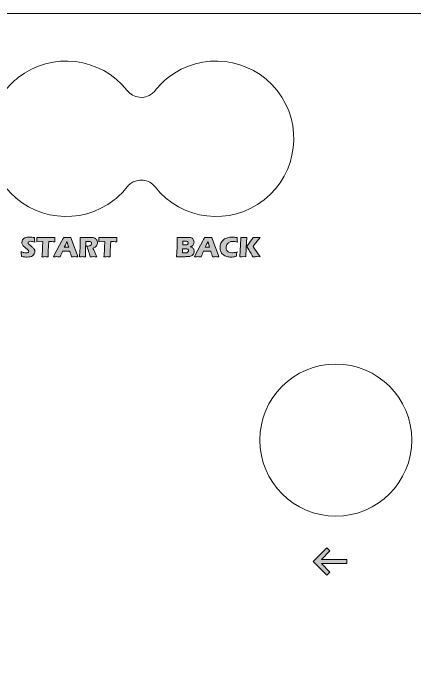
# Model space of a CAD drawing. Header units: millimetres. Extents: x 442 to 758, y 352 to 548.
# Drawn here: x 496.9 to 555.8, y 450.3 to 548.3 of the extents above; entities that cross this region are included whole.
import ezdxf

# ---------------------------------------------------------------- set-up
doc = ezdxf.new("R2010")
doc.units = ezdxf.units.MM
doc.header["$MEASUREMENT"] = 0

# ---------------------------------------------------------------- blocks, each defined once
blk = doc.blocks.new('block 2')
at = {"color": 7, "lineweight": 9, "true_color": 0xffffff}
blk.add_open_spline([(495.679, 536.988), (496.237, 537.696), (496.876, 538.336), (497.584, 538.893), (502.531, 542.788), (509.699, 541.935), (513.593, 536.988), (514.482, 535.86), (516.116, 535.665), (517.244, 536.553), (517.406, 536.681), (517.552, 536.826), (517.679, 536.988), (518.237, 537.696), (518.876, 538.336), (519.584, 538.893), (524.531, 542.788), (531.699, 541.935), (535.593, 536.988), (539.488, 532.041), (538.635, 524.874), (533.688, 520.979), (528.741, 517.084), (521.574, 517.937), (517.679, 522.884), (516.791, 524.012), (515.156, 524.207), (514.028, 523.319), (513.866, 523.192), (513.72, 523.046), (513.593, 522.884), (513.036, 522.176), (512.396, 521.536), (511.688, 520.979), (506.741, 517.084), (499.574, 517.937), (495.679, 522.884), (494.791, 524.012), (493.156, 524.207), (492.028, 523.319), (491.866, 523.192), (491.72, 523.046), (491.593, 522.884), (491.036, 522.176), (490.396, 521.536), (489.688, 520.979), (484.741, 517.084), (477.574, 517.937), (473.679, 522.884), (472.791, 524.012), (471.156, 524.207), (470.028, 523.319), (469.866, 523.192), (469.72, 523.046), (469.593, 522.884), (469.036, 522.176), (468.396, 521.536), (467.688, 520.979), (462.741, 517.084), (455.574, 517.937), (451.679, 522.884), (447.784, 527.831), (448.637, 534.999), (453.584, 538.893), (458.531, 542.788), (465.699, 541.935), (469.593, 536.988), (470.482, 535.86), (472.116, 535.665), (473.244, 536.553), (473.406, 536.681), (473.552, 536.826), (473.679, 536.988), (474.237, 537.696), (474.876, 538.336), (475.584, 538.893), (480.531, 542.788), (487.699, 541.935), (491.593, 536.988), (492.482, 535.86), (494.116, 535.665), (495.244, 536.553), (495.406, 536.681), (495.552, 536.826), (495.679, 536.988)], degree=3, knots=[0, 0, 0, 0, 1, 1, 1, 2, 2, 2, 3, 3, 3, 4, 4, 4, 5, 5, 5, 6, 6, 6, 7, 7, 7, 8, 8, 8, 9, 9, 9, 10, 10, 10, 11, 11, 11, 12, 12, 12, 13, 13, 13, 14, 14, 14, 15, 15, 15, 16, 16, 16, 17, 17, 17, 18, 18, 18, 19, 19, 19, 20, 20, 20, 21, 21, 21, 22, 22, 22, 23, 23, 23, 24, 24, 24, 25, 25, 25, 26, 26, 26, 27, 27, 27, 28, 28, 28, 28], dxfattribs=at)
blk = doc.blocks.new('block 3')
at = {"color": 7, "lineweight": 9, "true_color": 0xffffff}
blk.add_open_spline([(754.251, 548.321), (754.251, 548.321), (446.251, 548.321), (446.251, 548.321), (444.042, 548.321), (442.251, 546.53), (442.251, 544.321), (442.251, 544.321), (442.251, 356.321), (442.251, 356.321), (442.251, 354.112), (444.042, 352.321), (446.251, 352.321), (446.251, 352.321), (754.251, 352.321), (754.251, 352.321), (756.461, 352.321), (758.251, 354.112), (758.251, 356.321), (758.251, 356.321), (758.251, 544.321), (758.251, 544.321), (758.251, 546.53), (756.461, 548.321), (754.251, 548.321)], degree=3, knots=[0, 0, 0, 0, 1, 1, 1, 2, 2, 2, 3, 3, 3, 4, 4, 4, 5, 5, 5, 6, 6, 6, 7, 7, 7, 8, 8, 8, 8], dxfattribs=at)
blk = doc.blocks.new('block 15')
at = {"color": 7, "lineweight": 9, "true_color": 0xffffff}
blk.add_open_spline([(544.202, 496.897), (550.36, 496.897), (555.352, 491.905), (555.352, 485.747), (555.352, 479.589), (550.36, 474.597), (544.202, 474.597), (538.044, 474.597), (533.052, 479.589), (533.052, 485.747), (533.052, 491.905), (538.044, 496.897), (544.202, 496.897), (544.202, 496.897), (544.202, 496.897), (544.202, 496.897)], degree=3, knots=[0, 0, 0, 0, 1, 1, 1, 2, 2, 2, 3, 3, 3, 4, 4, 4, 5, 5, 5, 5], dxfattribs=at)
blk = doc.blocks.new('block 28')
at = {"true_color": 0xffffff}
h = blk.add_hatch(color=7, dxfattribs=at)
h.dxf.hatch_style = 2
edge = h.paths.add_edge_path()
edge.add_spline(control_points=[(498.081, 512.681), (498.063, 512.974), (498.042, 513.209), (498.019, 513.386), (498.174, 513.317), (498.311, 513.269), (498.432, 513.242), (498.553, 513.215), (498.659, 513.202), (498.75, 513.202), (498.87, 513.202), (498.966, 513.219), (499.037, 513.254), (499.108, 513.29), (499.143, 513.342), (499.143, 513.411), (499.143, 513.434), (499.14, 513.456), (499.133, 513.478), (499.126, 513.499), (499.113, 513.523), (499.094, 513.55), (499.074, 513.577), (499.047, 513.606), (499.011, 513.638), (499.011, 513.638), (498.621, 513.977), (498.621, 513.977), (498.53, 514.054), (498.467, 514.11), (498.431, 514.144), (498.358, 514.215), (498.301, 514.28), (498.26, 514.341), (498.219, 514.401), (498.189, 514.463), (498.171, 514.526), (498.152, 514.588), (498.143, 514.655), (498.143, 514.725), (498.143, 514.809), (498.158, 514.892), (498.187, 514.972), (498.217, 515.053), (498.261, 515.128), (498.321, 515.199), (498.38, 515.269), (498.458, 515.329), (498.556, 515.38), (498.654, 515.431), (498.759, 515.466), (498.87, 515.485), (498.982, 515.503), (499.097, 515.513), (499.216, 515.513), (499.449, 515.513), (499.702, 515.486), (499.976, 515.432), (499.981, 515.337), (499.985, 515.25), (499.991, 515.171), (499.996, 515.091), (500.009, 514.953), (500.03, 514.754), (499.903, 514.805), (499.788, 514.841), (499.683, 514.861), (499.578, 514.881), (499.488, 514.891), (499.412, 514.891), (499.305, 514.891), (499.215, 514.871), (499.144, 514.831), (499.073, 514.791), (499.038, 514.741), (499.038, 514.682), (499.038, 514.654), (499.043, 514.627), (499.054, 514.601), (499.065, 514.575), (499.086, 514.544), (499.116, 514.509), (499.147, 514.474), (499.187, 514.435), (499.236, 514.393), (499.286, 514.351), (499.364, 514.289), (499.47, 514.206), (499.47, 514.206), (499.619, 514.089), (499.619, 514.089), (499.663, 514.053), (499.71, 514.009), (499.761, 513.958), (499.812, 513.907), (499.856, 513.857), (499.894, 513.807), (499.931, 513.758), (499.959, 513.712), (499.979, 513.671), (499.999, 513.63), (500.014, 513.588), (500.024, 513.546), (500.034, 513.504), (500.038, 513.459), (500.038, 513.411), (500.038, 513.286), (500.009, 513.168), (499.95, 513.056), (499.89, 512.944), (499.806, 512.851), (499.697, 512.779), (499.588, 512.707), (499.469, 512.656), (499.339, 512.627), (499.208, 512.598), (499.071, 512.584), (498.926, 512.584), (498.703, 512.584), (498.421, 512.616), (498.081, 512.681)], knot_values=[0, 0, 0, 0, 1, 1, 1, 2, 2, 2, 3, 3, 3, 4, 4, 4, 5, 5, 5, 6, 6, 6, 7, 7, 7, 8, 8, 8, 9, 9, 9, 10, 10, 10, 11, 11, 11, 12, 12, 12, 13, 13, 13, 14, 14, 14, 15, 15, 15, 16, 16, 16, 17, 17, 17, 18, 18, 18, 19, 19, 19, 20, 20, 20, 21, 21, 21, 22, 22, 22, 23, 23, 23, 24, 24, 24, 25, 25, 25, 26, 26, 26, 27, 27, 27, 28, 28, 28, 29, 29, 29, 30, 30, 30, 31, 31, 31, 32, 32, 32, 33, 33, 33, 34, 34, 34, 35, 35, 35, 36, 36, 36, 37, 37, 37, 38, 38, 38, 39, 39, 39, 40, 40, 40, 40], degree=3, periodic=1)
h = blk.add_hatch(color=7, dxfattribs=at)
h.dxf.hatch_style = 2
edge = h.paths.add_edge_path()
edge.add_spline(control_points=[(501.074, 512.637), (501.143, 513.307), (501.184, 514.044), (501.197, 514.849), (501.197, 514.849), (500.317, 514.826), (500.317, 514.826), (500.317, 514.826), (500.328, 515.056), (500.328, 515.056), (500.333, 515.179), (500.337, 515.313), (500.34, 515.459), (500.732, 515.456), (501.187, 515.455), (501.708, 515.455), (501.708, 515.455), (502.218, 515.457), (502.218, 515.457), (502.218, 515.457), (502.715, 515.457), (502.715, 515.457), (502.715, 515.457), (502.983, 515.459), (502.983, 515.459), (502.983, 515.459), (502.971, 515.257), (502.971, 515.257), (502.965, 515.148), (502.962, 515.058), (502.959, 514.987), (502.957, 514.916), (502.956, 514.863), (502.956, 514.826), (502.661, 514.842), (502.419, 514.849), (502.227, 514.849), (502.227, 514.849), (502.083, 514.849), (502.083, 514.849), (502.062, 514.606), (502.046, 514.381), (502.035, 514.174), (502.02, 513.879), (502.008, 513.592), (501.999, 513.313), (501.991, 513.035), (501.987, 512.809), (501.987, 512.637), (501.761, 512.64), (501.615, 512.642), (501.549, 512.642), (501.49, 512.642), (501.331, 512.64), (501.074, 512.637)], knot_values=[0, 0, 0, 0, 1, 1, 1, 2, 2, 2, 3, 3, 3, 4, 4, 4, 5, 5, 5, 6, 6, 6, 7, 7, 7, 8, 8, 8, 9, 9, 9, 10, 10, 10, 11, 11, 11, 12, 12, 12, 13, 13, 13, 14, 14, 14, 15, 15, 15, 16, 16, 16, 17, 17, 17, 18, 18, 18, 18], degree=3, periodic=1)
h = blk.add_hatch(color=7, dxfattribs=at)
h.dxf.hatch_style = 2
edge = h.paths.add_edge_path()
edge.add_spline(control_points=[(502.763, 512.637), (502.763, 512.637), (502.934, 512.935), (502.934, 512.935), (502.934, 512.935), (504.004, 514.948), (504.004, 514.948), (504.004, 514.948), (504.117, 515.174), (504.117, 515.174), (504.15, 515.24), (504.197, 515.335), (504.256, 515.459), (504.498, 515.456), (504.675, 515.455), (504.787, 515.455), (504.981, 515.455), (505.161, 515.456), (505.327, 515.459), (505.327, 515.459), (505.628, 514.597), (505.628, 514.597), (505.628, 514.597), (506.242, 512.939), (506.242, 512.939), (506.242, 512.939), (506.362, 512.637), (506.362, 512.637), (506.123, 512.64), (505.978, 512.642), (505.927, 512.642), (505.811, 512.642), (505.641, 512.64), (505.416, 512.637), (505.355, 512.865), (505.268, 513.132), (505.154, 513.439), (505.154, 513.439), (504.113, 513.439), (504.113, 513.439), (503.993, 513.197), (503.87, 512.93), (503.742, 512.637), (503.485, 512.64), (503.328, 512.642), (503.27, 512.642), (503.165, 512.642), (502.996, 512.64), (502.763, 512.637)], knot_values=[0, 0, 0, 0, 1, 1, 1, 2, 2, 2, 3, 3, 3, 4, 4, 4, 5, 5, 5, 6, 6, 6, 7, 7, 7, 8, 8, 8, 9, 9, 9, 10, 10, 10, 11, 11, 11, 12, 12, 12, 13, 13, 13, 14, 14, 14, 15, 15, 15, 16, 16, 16, 16], degree=3, periodic=1)
edge = h.paths.add_edge_path()
edge.add_spline(control_points=[(504.363, 514.041), (504.363, 514.041), (505.005, 514.041), (505.005, 514.041), (504.846, 514.527), (504.758, 514.794), (504.743, 514.844), (504.652, 514.641), (504.575, 514.476), (504.512, 514.346), (504.512, 514.346), (504.363, 514.041), (504.363, 514.041)], knot_values=[0, 0, 0, 0, 1, 1, 1, 2, 2, 2, 3, 3, 3, 4, 4, 4, 4], degree=3, periodic=1)
h = blk.add_hatch(color=7, dxfattribs=at)
h.dxf.hatch_style = 2
edge = h.paths.add_edge_path()
edge.add_spline(control_points=[(506.574, 512.637), (506.601, 512.88), (506.621, 513.098), (506.637, 513.293), (506.652, 513.487), (506.665, 513.712), (506.676, 513.969), (506.687, 514.225), (506.695, 514.495), (506.701, 514.78), (506.706, 515.065), (506.709, 515.291), (506.709, 515.459), (506.881, 515.455), (507.021, 515.453), (507.127, 515.453), (507.237, 515.453), (507.371, 515.456), (507.53, 515.462), (507.688, 515.468), (507.843, 515.471), (507.993, 515.471), (508.169, 515.471), (508.326, 515.464), (508.464, 515.451), (508.567, 515.441), (508.661, 515.421), (508.746, 515.391), (508.831, 515.36), (508.902, 515.324), (508.96, 515.28), (509.018, 515.237), (509.066, 515.188), (509.104, 515.134), (509.143, 515.081), (509.173, 515.018), (509.194, 514.945), (509.216, 514.873), (509.226, 514.795), (509.226, 514.713), (509.226, 514.62), (509.215, 514.534), (509.191, 514.453), (509.168, 514.373), (509.131, 514.297), (509.081, 514.226), (509.03, 514.155), (508.967, 514.094), (508.891, 514.042), (508.814, 513.99), (508.707, 513.938), (508.569, 513.884), (508.569, 513.884), (508.677, 513.621), (508.677, 513.621), (508.707, 513.548), (508.739, 513.474), (508.774, 513.398), (508.774, 513.398), (509.051, 512.792), (509.051, 512.792), (509.063, 512.766), (509.085, 512.715), (509.117, 512.637), (508.89, 512.64), (508.737, 512.642), (508.658, 512.642), (508.559, 512.642), (508.397, 512.64), (508.171, 512.637), (508.149, 512.709), (508.109, 512.842), (508.051, 513.036), (508.027, 513.118), (508.007, 513.18), (507.991, 513.224), (507.958, 513.322), (507.909, 513.459), (507.844, 513.636), (507.844, 513.636), (507.631, 514.221), (507.631, 514.221), (507.705, 514.207), (507.778, 514.2), (507.85, 514.2), (507.95, 514.2), (508.042, 514.215), (508.124, 514.246), (508.206, 514.276), (508.268, 514.323), (508.31, 514.386), (508.352, 514.45), (508.373, 514.516), (508.373, 514.587), (508.373, 514.646), (508.357, 514.698), (508.325, 514.743), (508.294, 514.788), (508.244, 514.821), (508.175, 514.843), (508.107, 514.865), (508.002, 514.876), (507.86, 514.876), (507.812, 514.876), (507.762, 514.875), (507.71, 514.873), (507.659, 514.871), (507.598, 514.869), (507.529, 514.868), (507.512, 514.585), (507.496, 514.241), (507.483, 513.834), (507.469, 513.428), (507.46, 513.029), (507.456, 512.637), (507.226, 512.64), (507.076, 512.642), (507.007, 512.642), (506.927, 512.642), (506.783, 512.64), (506.574, 512.637)], knot_values=[0, 0, 0, 0, 1, 1, 1, 2, 2, 2, 3, 3, 3, 4, 4, 4, 5, 5, 5, 6, 6, 6, 7, 7, 7, 8, 8, 8, 9, 9, 9, 10, 10, 10, 11, 11, 11, 12, 12, 12, 13, 13, 13, 14, 14, 14, 15, 15, 15, 16, 16, 16, 17, 17, 17, 18, 18, 18, 19, 19, 19, 20, 20, 20, 21, 21, 21, 22, 22, 22, 23, 23, 23, 24, 24, 24, 25, 25, 25, 26, 26, 26, 27, 27, 27, 28, 28, 28, 29, 29, 29, 30, 30, 30, 31, 31, 31, 32, 32, 32, 33, 33, 33, 34, 34, 34, 35, 35, 35, 36, 36, 36, 37, 37, 37, 38, 38, 38, 39, 39, 39, 40, 40, 40, 40], degree=3, periodic=1)
h = blk.add_hatch(color=7, dxfattribs=at)
h.dxf.hatch_style = 2
edge = h.paths.add_edge_path()
edge.add_spline(control_points=[(510.173, 512.637), (510.242, 513.307), (510.283, 514.044), (510.297, 514.849), (510.297, 514.849), (509.417, 514.826), (509.417, 514.826), (509.417, 514.826), (509.427, 515.056), (509.427, 515.056), (509.432, 515.179), (509.437, 515.313), (509.439, 515.459), (509.831, 515.456), (510.287, 515.455), (510.807, 515.455), (510.807, 515.455), (511.318, 515.457), (511.318, 515.457), (511.318, 515.457), (511.814, 515.457), (511.814, 515.457), (511.814, 515.457), (512.082, 515.459), (512.082, 515.459), (512.082, 515.459), (512.07, 515.257), (512.07, 515.257), (512.065, 515.148), (512.061, 515.058), (512.059, 514.987), (512.057, 514.916), (512.056, 514.863), (512.056, 514.826), (511.761, 514.842), (511.518, 514.849), (511.327, 514.849), (511.327, 514.849), (511.182, 514.849), (511.182, 514.849), (511.161, 514.606), (511.145, 514.381), (511.134, 514.174), (511.119, 513.879), (511.107, 513.592), (511.099, 513.313), (511.09, 513.035), (511.086, 512.809), (511.086, 512.637), (510.86, 512.64), (510.714, 512.642), (510.648, 512.642), (510.589, 512.642), (510.431, 512.64), (510.173, 512.637)], knot_values=[0, 0, 0, 0, 1, 1, 1, 2, 2, 2, 3, 3, 3, 4, 4, 4, 5, 5, 5, 6, 6, 6, 7, 7, 7, 8, 8, 8, 9, 9, 9, 10, 10, 10, 11, 11, 11, 12, 12, 12, 13, 13, 13, 14, 14, 14, 15, 15, 15, 16, 16, 16, 17, 17, 17, 18, 18, 18, 18], degree=3, periodic=1)
at = {"lineweight": 0}
for points, knots in [([(498.081, 512.681), (498.063, 512.974), (498.042, 513.209), (498.019, 513.386), (498.174, 513.317), (498.311, 513.269), (498.432, 513.242), (498.553, 513.215), (498.659, 513.202), (498.75, 513.202), (498.87, 513.202), (498.966, 513.219), (499.037, 513.254), (499.108, 513.29), (499.143, 513.342), (499.143, 513.411), (499.143, 513.434), (499.14, 513.456), (499.133, 513.478), (499.126, 513.499), (499.113, 513.523), (499.094, 513.55), (499.074, 513.577), (499.047, 513.606), (499.011, 513.638), (499.011, 513.638), (498.621, 513.977), (498.621, 513.977), (498.53, 514.054), (498.467, 514.11), (498.431, 514.144), (498.358, 514.215), (498.301, 514.28), (498.26, 514.341), (498.219, 514.401), (498.189, 514.463), (498.171, 514.526), (498.152, 514.588), (498.143, 514.655), (498.143, 514.725), (498.143, 514.809), (498.158, 514.892), (498.187, 514.972), (498.217, 515.053), (498.261, 515.128), (498.321, 515.199), (498.38, 515.269), (498.458, 515.329), (498.556, 515.38), (498.654, 515.431), (498.759, 515.466), (498.87, 515.485), (498.982, 515.503), (499.097, 515.513), (499.216, 515.513), (499.449, 515.513), (499.702, 515.486), (499.976, 515.432), (499.981, 515.337), (499.985, 515.25), (499.991, 515.171), (499.996, 515.091), (500.009, 514.953), (500.03, 514.754), (499.903, 514.805), (499.788, 514.841), (499.683, 514.861), (499.578, 514.881), (499.488, 514.891), (499.412, 514.891), (499.305, 514.891), (499.215, 514.871), (499.144, 514.831), (499.073, 514.791), (499.038, 514.741), (499.038, 514.682), (499.038, 514.654), (499.043, 514.627), (499.054, 514.601), (499.065, 514.575), (499.086, 514.544), (499.116, 514.509), (499.147, 514.474), (499.187, 514.435), (499.236, 514.393), (499.286, 514.351), (499.364, 514.289), (499.47, 514.206), (499.47, 514.206), (499.619, 514.089), (499.619, 514.089), (499.663, 514.053), (499.71, 514.009), (499.761, 513.958), (499.812, 513.907), (499.856, 513.857), (499.894, 513.807), (499.931, 513.758), (499.959, 513.712), (499.979, 513.671), (499.999, 513.63), (500.014, 513.588), (500.024, 513.546), (500.034, 513.504), (500.038, 513.459), (500.038, 513.411), (500.038, 513.286), (500.009, 513.168), (499.95, 513.056), (499.89, 512.944), (499.806, 512.851), (499.697, 512.779), (499.588, 512.707), (499.469, 512.656), (499.339, 512.627), (499.208, 512.598), (499.071, 512.584), (498.926, 512.584), (498.703, 512.584), (498.421, 512.616), (498.081, 512.681)], [0, 0, 0, 0, 1, 1, 1, 2, 2, 2, 3, 3, 3, 4, 4, 4, 5, 5, 5, 6, 6, 6, 7, 7, 7, 8, 8, 8, 9, 9, 9, 10, 10, 10, 11, 11, 11, 12, 12, 12, 13, 13, 13, 14, 14, 14, 15, 15, 15, 16, 16, 16, 17, 17, 17, 18, 18, 18, 19, 19, 19, 20, 20, 20, 21, 21, 21, 22, 22, 22, 23, 23, 23, 24, 24, 24, 25, 25, 25, 26, 26, 26, 27, 27, 27, 28, 28, 28, 29, 29, 29, 30, 30, 30, 31, 31, 31, 32, 32, 32, 33, 33, 33, 34, 34, 34, 35, 35, 35, 36, 36, 36, 37, 37, 37, 38, 38, 38, 39, 39, 39, 40, 40, 40, 40]), ([(501.074, 512.637), (501.143, 513.307), (501.184, 514.044), (501.197, 514.849), (501.197, 514.849), (500.317, 514.826), (500.317, 514.826), (500.317, 514.826), (500.328, 515.056), (500.328, 515.056), (500.333, 515.179), (500.337, 515.313), (500.34, 515.459), (500.732, 515.456), (501.187, 515.455), (501.708, 515.455), (501.708, 515.455), (502.218, 515.457), (502.218, 515.457), (502.218, 515.457), (502.715, 515.457), (502.715, 515.457), (502.715, 515.457), (502.983, 515.459), (502.983, 515.459), (502.983, 515.459), (502.971, 515.257), (502.971, 515.257), (502.965, 515.148), (502.962, 515.058), (502.959, 514.987), (502.957, 514.916), (502.956, 514.863), (502.956, 514.826), (502.661, 514.842), (502.419, 514.849), (502.227, 514.849), (502.227, 514.849), (502.083, 514.849), (502.083, 514.849), (502.062, 514.606), (502.046, 514.381), (502.035, 514.174), (502.02, 513.879), (502.008, 513.592), (501.999, 513.313), (501.991, 513.035), (501.987, 512.809), (501.987, 512.637), (501.761, 512.64), (501.615, 512.642), (501.549, 512.642), (501.49, 512.642), (501.331, 512.64), (501.074, 512.637)], [0, 0, 0, 0, 1, 1, 1, 2, 2, 2, 3, 3, 3, 4, 4, 4, 5, 5, 5, 6, 6, 6, 7, 7, 7, 8, 8, 8, 9, 9, 9, 10, 10, 10, 11, 11, 11, 12, 12, 12, 13, 13, 13, 14, 14, 14, 15, 15, 15, 16, 16, 16, 17, 17, 17, 18, 18, 18, 18]), ([(502.763, 512.637), (502.763, 512.637), (502.934, 512.935), (502.934, 512.935), (502.934, 512.935), (504.004, 514.948), (504.004, 514.948), (504.004, 514.948), (504.117, 515.174), (504.117, 515.174), (504.15, 515.24), (504.197, 515.335), (504.256, 515.459), (504.498, 515.456), (504.675, 515.455), (504.787, 515.455), (504.981, 515.455), (505.161, 515.456), (505.327, 515.459), (505.327, 515.459), (505.628, 514.597), (505.628, 514.597), (505.628, 514.597), (506.242, 512.939), (506.242, 512.939), (506.242, 512.939), (506.362, 512.637), (506.362, 512.637), (506.123, 512.64), (505.978, 512.642), (505.927, 512.642), (505.811, 512.642), (505.641, 512.64), (505.416, 512.637), (505.355, 512.865), (505.268, 513.132), (505.154, 513.439), (505.154, 513.439), (504.113, 513.439), (504.113, 513.439), (503.993, 513.197), (503.87, 512.93), (503.742, 512.637), (503.485, 512.64), (503.328, 512.642), (503.27, 512.642), (503.165, 512.642), (502.996, 512.64), (502.763, 512.637)], [0, 0, 0, 0, 1, 1, 1, 2, 2, 2, 3, 3, 3, 4, 4, 4, 5, 5, 5, 6, 6, 6, 7, 7, 7, 8, 8, 8, 9, 9, 9, 10, 10, 10, 11, 11, 11, 12, 12, 12, 13, 13, 13, 14, 14, 14, 15, 15, 15, 16, 16, 16, 16]), ([(504.363, 514.041), (504.363, 514.041), (505.005, 514.041), (505.005, 514.041), (504.846, 514.527), (504.758, 514.794), (504.743, 514.844), (504.652, 514.641), (504.575, 514.476), (504.512, 514.346), (504.512, 514.346), (504.363, 514.041), (504.363, 514.041)], [0, 0, 0, 0, 1, 1, 1, 2, 2, 2, 3, 3, 3, 4, 4, 4, 4]), ([(506.574, 512.637), (506.601, 512.88), (506.621, 513.098), (506.637, 513.293), (506.652, 513.487), (506.665, 513.712), (506.676, 513.969), (506.687, 514.225), (506.695, 514.495), (506.701, 514.78), (506.706, 515.065), (506.709, 515.291), (506.709, 515.459), (506.881, 515.455), (507.021, 515.453), (507.127, 515.453), (507.237, 515.453), (507.371, 515.456), (507.53, 515.462), (507.688, 515.468), (507.843, 515.471), (507.993, 515.471), (508.169, 515.471), (508.326, 515.464), (508.464, 515.451), (508.567, 515.441), (508.661, 515.421), (508.746, 515.391), (508.831, 515.36), (508.902, 515.324), (508.96, 515.28), (509.018, 515.237), (509.066, 515.188), (509.104, 515.134), (509.143, 515.081), (509.173, 515.018), (509.194, 514.945), (509.216, 514.873), (509.226, 514.795), (509.226, 514.713), (509.226, 514.62), (509.215, 514.534), (509.191, 514.453), (509.168, 514.373), (509.131, 514.297), (509.081, 514.226), (509.03, 514.155), (508.967, 514.094), (508.891, 514.042), (508.814, 513.99), (508.707, 513.938), (508.569, 513.884), (508.569, 513.884), (508.677, 513.621), (508.677, 513.621), (508.707, 513.548), (508.739, 513.474), (508.774, 513.398), (508.774, 513.398), (509.051, 512.792), (509.051, 512.792), (509.063, 512.766), (509.085, 512.715), (509.117, 512.637), (508.89, 512.64), (508.737, 512.642), (508.658, 512.642), (508.559, 512.642), (508.397, 512.64), (508.171, 512.637), (508.149, 512.709), (508.109, 512.842), (508.051, 513.036), (508.027, 513.118), (508.007, 513.18), (507.991, 513.224), (507.958, 513.322), (507.909, 513.459), (507.844, 513.636), (507.844, 513.636), (507.631, 514.221), (507.631, 514.221), (507.705, 514.207), (507.778, 514.2), (507.85, 514.2), (507.95, 514.2), (508.042, 514.215), (508.124, 514.246), (508.206, 514.276), (508.268, 514.323), (508.31, 514.386), (508.352, 514.45), (508.373, 514.516), (508.373, 514.587), (508.373, 514.646), (508.357, 514.698), (508.325, 514.743), (508.294, 514.788), (508.244, 514.821), (508.175, 514.843), (508.107, 514.865), (508.002, 514.876), (507.86, 514.876), (507.812, 514.876), (507.762, 514.875), (507.71, 514.873), (507.659, 514.871), (507.598, 514.869), (507.529, 514.868), (507.512, 514.585), (507.496, 514.241), (507.483, 513.834), (507.469, 513.428), (507.46, 513.029), (507.456, 512.637), (507.226, 512.64), (507.076, 512.642), (507.007, 512.642), (506.927, 512.642), (506.783, 512.64), (506.574, 512.637)], [0, 0, 0, 0, 1, 1, 1, 2, 2, 2, 3, 3, 3, 4, 4, 4, 5, 5, 5, 6, 6, 6, 7, 7, 7, 8, 8, 8, 9, 9, 9, 10, 10, 10, 11, 11, 11, 12, 12, 12, 13, 13, 13, 14, 14, 14, 15, 15, 15, 16, 16, 16, 17, 17, 17, 18, 18, 18, 19, 19, 19, 20, 20, 20, 21, 21, 21, 22, 22, 22, 23, 23, 23, 24, 24, 24, 25, 25, 25, 26, 26, 26, 27, 27, 27, 28, 28, 28, 29, 29, 29, 30, 30, 30, 31, 31, 31, 32, 32, 32, 33, 33, 33, 34, 34, 34, 35, 35, 35, 36, 36, 36, 37, 37, 37, 38, 38, 38, 39, 39, 39, 40, 40, 40, 40]), ([(510.173, 512.637), (510.242, 513.307), (510.283, 514.044), (510.297, 514.849), (510.297, 514.849), (509.417, 514.826), (509.417, 514.826), (509.417, 514.826), (509.427, 515.056), (509.427, 515.056), (509.432, 515.179), (509.437, 515.313), (509.439, 515.459), (509.831, 515.456), (510.287, 515.455), (510.807, 515.455), (510.807, 515.455), (511.318, 515.457), (511.318, 515.457), (511.318, 515.457), (511.814, 515.457), (511.814, 515.457), (511.814, 515.457), (512.082, 515.459), (512.082, 515.459), (512.082, 515.459), (512.07, 515.257), (512.07, 515.257), (512.065, 515.148), (512.061, 515.058), (512.059, 514.987), (512.057, 514.916), (512.056, 514.863), (512.056, 514.826), (511.761, 514.842), (511.518, 514.849), (511.327, 514.849), (511.327, 514.849), (511.182, 514.849), (511.182, 514.849), (511.161, 514.606), (511.145, 514.381), (511.134, 514.174), (511.119, 513.879), (511.107, 513.592), (511.099, 513.313), (511.09, 513.035), (511.086, 512.809), (511.086, 512.637), (510.86, 512.64), (510.714, 512.642), (510.648, 512.642), (510.589, 512.642), (510.431, 512.64), (510.173, 512.637)], [0, 0, 0, 0, 1, 1, 1, 2, 2, 2, 3, 3, 3, 4, 4, 4, 5, 5, 5, 6, 6, 6, 7, 7, 7, 8, 8, 8, 9, 9, 9, 10, 10, 10, 11, 11, 11, 12, 12, 12, 13, 13, 13, 14, 14, 14, 15, 15, 15, 16, 16, 16, 17, 17, 17, 18, 18, 18, 18])]:
    blk.add_open_spline(points, degree=3, knots=knots, dxfattribs=at)
blk = doc.blocks.new('block 29')
at = {"true_color": 0xffffff}
h = blk.add_hatch(color=7, dxfattribs=at)
h.dxf.hatch_style = 2
edge = h.paths.add_edge_path()
edge.add_spline(control_points=[(529.709, 513.326), (529.692, 513.245), (529.672, 513.132), (529.649, 512.987), (529.625, 512.842), (529.609, 512.73), (529.601, 512.65), (529.306, 512.606), (529.043, 512.584), (528.811, 512.584), (528.588, 512.584), (528.38, 512.612), (528.188, 512.667), (527.996, 512.723), (527.82, 512.815), (527.659, 512.942), (527.499, 513.07), (527.384, 513.22), (527.315, 513.392), (527.246, 513.564), (527.212, 513.757), (527.212, 513.971), (527.212, 514.22), (527.258, 514.444), (527.351, 514.644), (527.444, 514.843), (527.578, 515.009), (527.752, 515.142), (527.926, 515.275), (528.118, 515.37), (528.326, 515.427), (528.534, 515.484), (528.749, 515.513), (528.971, 515.513), (529.175, 515.513), (529.427, 515.487), (529.727, 515.434), (529.727, 515.434), (529.731, 515.261), (529.731, 515.261), (529.734, 515.185), (529.738, 515.101), (529.744, 515.01), (529.744, 515.01), (529.758, 514.775), (529.758, 514.775), (529.597, 514.813), (529.466, 514.84), (529.366, 514.853), (529.267, 514.867), (529.174, 514.874), (529.088, 514.874), (528.902, 514.874), (528.735, 514.837), (528.586, 514.762), (528.437, 514.688), (528.32, 514.58), (528.235, 514.438), (528.149, 514.296), (528.107, 514.139), (528.107, 513.967), (528.107, 513.809), (528.142, 513.675), (528.214, 513.562), (528.286, 513.45), (528.383, 513.363), (528.505, 513.302), (528.626, 513.241), (528.777, 513.21), (528.956, 513.21), (529.054, 513.21), (529.16, 513.218), (529.276, 513.234), (529.391, 513.25), (529.535, 513.28), (529.709, 513.326)], knot_values=[0, 0, 0, 0, 1, 1, 1, 2, 2, 2, 3, 3, 3, 4, 4, 4, 5, 5, 5, 6, 6, 6, 7, 7, 7, 8, 8, 8, 9, 9, 9, 10, 10, 10, 11, 11, 11, 12, 12, 12, 13, 13, 13, 14, 14, 14, 15, 15, 15, 16, 16, 16, 17, 17, 17, 18, 18, 18, 19, 19, 19, 20, 20, 20, 21, 21, 21, 22, 22, 22, 23, 23, 23, 24, 24, 24, 25, 25, 25, 25], degree=3, periodic=1)
h = blk.add_hatch(color=7, dxfattribs=at)
h.dxf.hatch_style = 2
edge = h.paths.add_edge_path()
edge.add_spline(control_points=[(520.824, 512.637), (520.853, 512.941), (520.873, 513.179), (520.882, 513.353), (520.896, 513.59), (520.909, 513.915), (520.923, 514.328), (520.935, 514.742), (520.942, 515.033), (520.942, 515.203), (520.942, 515.263), (520.941, 515.349), (520.94, 515.459), (521.123, 515.455), (521.269, 515.453), (521.376, 515.453), (521.526, 515.453), (521.701, 515.456), (521.901, 515.462), (522.101, 515.468), (522.273, 515.471), (522.416, 515.471), (522.588, 515.471), (522.711, 515.467), (522.784, 515.457), (522.88, 515.445), (522.965, 515.422), (523.037, 515.391), (523.109, 515.359), (523.17, 515.32), (523.218, 515.273), (523.272, 515.218), (523.314, 515.152), (523.344, 515.075), (523.379, 514.986), (523.396, 514.892), (523.396, 514.791), (523.396, 514.713), (523.386, 514.638), (523.366, 514.566), (523.346, 514.494), (523.318, 514.431), (523.281, 514.375), (523.245, 514.319), (523.204, 514.272), (523.158, 514.235), (523.113, 514.198), (523.068, 514.169), (523.025, 514.148), (522.981, 514.128), (522.923, 514.107), (522.85, 514.086), (522.923, 514.074), (522.982, 514.06), (523.026, 514.044), (523.07, 514.028), (523.117, 514.003), (523.167, 513.968), (523.218, 513.932), (523.263, 513.887), (523.303, 513.832), (523.343, 513.777), (523.373, 513.715), (523.393, 513.647), (523.413, 513.579), (523.423, 513.507), (523.423, 513.431), (523.423, 513.326), (523.405, 513.228), (523.371, 513.136), (523.337, 513.043), (523.288, 512.964), (523.226, 512.898), (523.174, 512.841), (523.106, 512.793), (523.022, 512.753), (522.938, 512.713), (522.851, 512.686), (522.763, 512.671), (522.692, 512.659), (522.561, 512.651), (522.372, 512.646), (522.182, 512.64), (521.981, 512.637), (521.769, 512.637), (521.769, 512.637), (521.225, 512.64), (521.225, 512.64), (521.225, 512.64), (520.824, 512.637), (520.824, 512.637)], knot_values=[0, 0, 0, 0, 1, 1, 1, 2, 2, 2, 3, 3, 3, 4, 4, 4, 5, 5, 5, 6, 6, 6, 7, 7, 7, 8, 8, 8, 9, 9, 9, 10, 10, 10, 11, 11, 11, 12, 12, 12, 13, 13, 13, 14, 14, 14, 15, 15, 15, 16, 16, 16, 17, 17, 17, 18, 18, 18, 19, 19, 19, 20, 20, 20, 21, 21, 21, 22, 22, 22, 23, 23, 23, 24, 24, 24, 25, 25, 25, 26, 26, 26, 27, 27, 27, 28, 28, 28, 29, 29, 29, 30, 30, 30, 30], degree=3, periodic=1)
edge = h.paths.add_edge_path()
edge.add_spline(control_points=[(521.698, 513.204), (521.698, 513.204), (522.095, 513.204), (522.095, 513.204), (522.2, 513.204), (522.277, 513.21), (522.327, 513.222), (522.387, 513.238), (522.434, 513.258), (522.466, 513.282), (522.497, 513.307), (522.522, 513.341), (522.541, 513.384), (522.56, 513.426), (522.569, 513.474), (522.569, 513.526), (522.569, 513.572), (522.561, 513.612), (522.546, 513.646), (522.531, 513.681), (522.508, 513.71), (522.478, 513.733), (522.448, 513.756), (522.41, 513.773), (522.366, 513.784), (522.322, 513.794), (522.253, 513.799), (522.16, 513.799), (522.16, 513.799), (521.724, 513.799), (521.724, 513.799), (521.724, 513.799), (521.698, 513.204), (521.698, 513.204)], knot_values=[0, 0, 0, 0, 1, 1, 1, 2, 2, 2, 3, 3, 3, 4, 4, 4, 5, 5, 5, 6, 6, 6, 7, 7, 7, 8, 8, 8, 9, 9, 9, 10, 10, 10, 11, 11, 11, 11], degree=3, periodic=1)
edge = h.paths.add_edge_path()
edge.add_spline(control_points=[(521.745, 514.359), (521.745, 514.359), (522.039, 514.359), (522.039, 514.359), (522.136, 514.359), (522.204, 514.362), (522.245, 514.367), (522.286, 514.371), (522.325, 514.38), (522.364, 514.392), (522.403, 514.405), (522.436, 514.425), (522.465, 514.454), (522.493, 514.483), (522.513, 514.516), (522.525, 514.552), (522.536, 514.587), (522.542, 514.623), (522.542, 514.659), (522.542, 514.71), (522.53, 514.755), (522.506, 514.795), (522.482, 514.835), (522.443, 514.865), (522.389, 514.884), (522.335, 514.904), (522.253, 514.913), (522.143, 514.913), (522.143, 514.913), (521.771, 514.913), (521.771, 514.913), (521.771, 514.913), (521.745, 514.359), (521.745, 514.359)], knot_values=[0, 0, 0, 0, 1, 1, 1, 2, 2, 2, 3, 3, 3, 4, 4, 4, 5, 5, 5, 6, 6, 6, 7, 7, 7, 8, 8, 8, 9, 9, 9, 10, 10, 10, 11, 11, 11, 11], degree=3, periodic=1)
h = blk.add_hatch(color=7, dxfattribs=at)
h.dxf.hatch_style = 2
edge = h.paths.add_edge_path()
edge.add_spline(control_points=[(523.45, 512.637), (523.45, 512.637), (523.621, 512.935), (523.621, 512.935), (523.621, 512.935), (524.69, 514.948), (524.69, 514.948), (524.69, 514.948), (524.804, 515.174), (524.804, 515.174), (524.837, 515.24), (524.883, 515.335), (524.943, 515.459), (525.185, 515.456), (525.362, 515.455), (525.474, 515.455), (525.668, 515.455), (525.848, 515.456), (526.013, 515.459), (526.013, 515.459), (526.315, 514.597), (526.315, 514.597), (526.315, 514.597), (526.928, 512.939), (526.928, 512.939), (526.928, 512.939), (527.048, 512.637), (527.048, 512.637), (526.81, 512.64), (526.665, 512.642), (526.614, 512.642), (526.498, 512.642), (526.328, 512.64), (526.103, 512.637), (526.042, 512.865), (525.955, 513.132), (525.84, 513.439), (525.84, 513.439), (524.8, 513.439), (524.8, 513.439), (524.68, 513.197), (524.556, 512.93), (524.428, 512.637), (524.172, 512.64), (524.015, 512.642), (523.957, 512.642), (523.852, 512.642), (523.683, 512.64), (523.45, 512.637)], knot_values=[0, 0, 0, 0, 1, 1, 1, 2, 2, 2, 3, 3, 3, 4, 4, 4, 5, 5, 5, 6, 6, 6, 7, 7, 7, 8, 8, 8, 9, 9, 9, 10, 10, 10, 11, 11, 11, 12, 12, 12, 13, 13, 13, 14, 14, 14, 15, 15, 15, 16, 16, 16, 16], degree=3, periodic=1)
edge = h.paths.add_edge_path()
edge.add_spline(control_points=[(525.05, 514.041), (525.05, 514.041), (525.692, 514.041), (525.692, 514.041), (525.532, 514.527), (525.445, 514.794), (525.43, 514.844), (525.339, 514.641), (525.262, 514.476), (525.199, 514.346), (525.199, 514.346), (525.05, 514.041), (525.05, 514.041)], knot_values=[0, 0, 0, 0, 1, 1, 1, 2, 2, 2, 3, 3, 3, 4, 4, 4, 4], degree=3, periodic=1)
h = blk.add_hatch(color=7, dxfattribs=at)
h.dxf.hatch_style = 2
edge = h.paths.add_edge_path()
edge.add_spline(control_points=[(530.101, 512.637), (530.128, 512.895), (530.146, 513.109), (530.157, 513.278), (530.178, 513.579), (530.201, 513.99), (530.224, 514.512), (530.241, 514.876), (530.249, 515.132), (530.249, 515.281), (530.249, 515.281), (530.249, 515.459), (530.249, 515.459), (530.479, 515.456), (530.637, 515.455), (530.724, 515.455), (530.782, 515.455), (530.931, 515.456), (531.17, 515.459), (531.17, 515.459), (531.072, 513.915), (531.072, 513.915), (531.072, 513.915), (531.023, 512.637), (531.023, 512.637), (531.023, 512.637), (530.574, 512.642), (530.574, 512.642), (530.511, 512.642), (530.353, 512.64), (530.101, 512.637)], knot_values=[0, 0, 0, 0, 1, 1, 1, 2, 2, 2, 3, 3, 3, 4, 4, 4, 5, 5, 5, 6, 6, 6, 7, 7, 7, 8, 8, 8, 9, 9, 9, 10, 10, 10, 10], degree=3, periodic=1)
edge = h.paths.add_edge_path()
edge.add_spline(control_points=[(531.137, 514.127), (531.137, 514.127), (531.6, 514.757), (531.6, 514.757), (531.6, 514.757), (531.974, 515.281), (531.974, 515.281), (531.974, 515.281), (532.09, 515.459), (532.09, 515.459), (532.346, 515.456), (532.52, 515.455), (532.611, 515.455), (532.636, 515.455), (532.8, 515.456), (533.105, 515.459), (533.105, 515.459), (532.232, 514.358), (532.232, 514.358), (532.232, 514.358), (532.069, 514.137), (532.069, 514.137), (532.069, 514.137), (532.222, 513.893), (532.222, 513.893), (532.222, 513.893), (533.086, 512.637), (533.086, 512.637), (533.086, 512.637), (532.578, 512.642), (532.578, 512.642), (532.467, 512.642), (532.281, 512.64), (532.017, 512.637), (531.84, 512.972), (531.546, 513.469), (531.137, 514.127)], knot_values=[0, 0, 0, 0, 1, 1, 1, 2, 2, 2, 3, 3, 3, 4, 4, 4, 5, 5, 5, 6, 6, 6, 7, 7, 7, 8, 8, 8, 9, 9, 9, 10, 10, 10, 11, 11, 11, 12, 12, 12, 12], degree=3, periodic=1)
at = {"lineweight": 0}
for points, knots in [([(529.709, 513.326), (529.692, 513.245), (529.672, 513.132), (529.649, 512.987), (529.625, 512.842), (529.609, 512.73), (529.601, 512.65), (529.306, 512.606), (529.043, 512.584), (528.811, 512.584), (528.588, 512.584), (528.38, 512.612), (528.188, 512.667), (527.996, 512.723), (527.82, 512.815), (527.659, 512.942), (527.499, 513.07), (527.384, 513.22), (527.315, 513.392), (527.246, 513.564), (527.212, 513.757), (527.212, 513.971), (527.212, 514.22), (527.258, 514.444), (527.351, 514.644), (527.444, 514.843), (527.578, 515.009), (527.752, 515.142), (527.926, 515.275), (528.118, 515.37), (528.326, 515.427), (528.534, 515.484), (528.749, 515.513), (528.971, 515.513), (529.175, 515.513), (529.427, 515.487), (529.727, 515.434), (529.727, 515.434), (529.731, 515.261), (529.731, 515.261), (529.734, 515.185), (529.738, 515.101), (529.744, 515.01), (529.744, 515.01), (529.758, 514.775), (529.758, 514.775), (529.597, 514.813), (529.466, 514.84), (529.366, 514.853), (529.267, 514.867), (529.174, 514.874), (529.088, 514.874), (528.902, 514.874), (528.735, 514.837), (528.586, 514.762), (528.437, 514.688), (528.32, 514.58), (528.235, 514.438), (528.149, 514.296), (528.107, 514.139), (528.107, 513.967), (528.107, 513.809), (528.142, 513.675), (528.214, 513.562), (528.286, 513.45), (528.383, 513.363), (528.505, 513.302), (528.626, 513.241), (528.777, 513.21), (528.956, 513.21), (529.054, 513.21), (529.16, 513.218), (529.276, 513.234), (529.391, 513.25), (529.535, 513.28), (529.709, 513.326)], [0, 0, 0, 0, 1, 1, 1, 2, 2, 2, 3, 3, 3, 4, 4, 4, 5, 5, 5, 6, 6, 6, 7, 7, 7, 8, 8, 8, 9, 9, 9, 10, 10, 10, 11, 11, 11, 12, 12, 12, 13, 13, 13, 14, 14, 14, 15, 15, 15, 16, 16, 16, 17, 17, 17, 18, 18, 18, 19, 19, 19, 20, 20, 20, 21, 21, 21, 22, 22, 22, 23, 23, 23, 24, 24, 24, 25, 25, 25, 25]), ([(520.824, 512.637), (520.853, 512.941), (520.873, 513.179), (520.882, 513.353), (520.896, 513.59), (520.909, 513.915), (520.923, 514.328), (520.935, 514.742), (520.942, 515.033), (520.942, 515.203), (520.942, 515.263), (520.941, 515.349), (520.94, 515.459), (521.123, 515.455), (521.269, 515.453), (521.376, 515.453), (521.526, 515.453), (521.701, 515.456), (521.901, 515.462), (522.101, 515.468), (522.273, 515.471), (522.416, 515.471), (522.588, 515.471), (522.711, 515.467), (522.784, 515.457), (522.88, 515.445), (522.965, 515.422), (523.037, 515.391), (523.109, 515.359), (523.17, 515.32), (523.218, 515.273), (523.272, 515.218), (523.314, 515.152), (523.344, 515.075), (523.379, 514.986), (523.396, 514.892), (523.396, 514.791), (523.396, 514.713), (523.386, 514.638), (523.366, 514.566), (523.346, 514.494), (523.318, 514.431), (523.281, 514.375), (523.245, 514.319), (523.204, 514.272), (523.158, 514.235), (523.113, 514.198), (523.068, 514.169), (523.025, 514.148), (522.981, 514.128), (522.923, 514.107), (522.85, 514.086), (522.923, 514.074), (522.982, 514.06), (523.026, 514.044), (523.07, 514.028), (523.117, 514.003), (523.167, 513.968), (523.218, 513.932), (523.263, 513.887), (523.303, 513.832), (523.343, 513.777), (523.373, 513.715), (523.393, 513.647), (523.413, 513.579), (523.423, 513.507), (523.423, 513.431), (523.423, 513.326), (523.405, 513.228), (523.371, 513.136), (523.337, 513.043), (523.288, 512.964), (523.226, 512.898), (523.174, 512.841), (523.106, 512.793), (523.022, 512.753), (522.938, 512.713), (522.851, 512.686), (522.763, 512.671), (522.692, 512.659), (522.561, 512.651), (522.372, 512.646), (522.182, 512.64), (521.981, 512.637), (521.769, 512.637), (521.769, 512.637), (521.225, 512.64), (521.225, 512.64), (521.225, 512.64), (520.824, 512.637), (520.824, 512.637)], [0, 0, 0, 0, 1, 1, 1, 2, 2, 2, 3, 3, 3, 4, 4, 4, 5, 5, 5, 6, 6, 6, 7, 7, 7, 8, 8, 8, 9, 9, 9, 10, 10, 10, 11, 11, 11, 12, 12, 12, 13, 13, 13, 14, 14, 14, 15, 15, 15, 16, 16, 16, 17, 17, 17, 18, 18, 18, 19, 19, 19, 20, 20, 20, 21, 21, 21, 22, 22, 22, 23, 23, 23, 24, 24, 24, 25, 25, 25, 26, 26, 26, 27, 27, 27, 28, 28, 28, 29, 29, 29, 30, 30, 30, 30]), ([(521.745, 514.359), (521.745, 514.359), (522.039, 514.359), (522.039, 514.359), (522.136, 514.359), (522.204, 514.362), (522.245, 514.367), (522.286, 514.371), (522.325, 514.38), (522.364, 514.392), (522.403, 514.405), (522.436, 514.425), (522.465, 514.454), (522.493, 514.483), (522.513, 514.516), (522.525, 514.552), (522.536, 514.587), (522.542, 514.623), (522.542, 514.659), (522.542, 514.71), (522.53, 514.755), (522.506, 514.795), (522.482, 514.835), (522.443, 514.865), (522.389, 514.884), (522.335, 514.904), (522.253, 514.913), (522.143, 514.913), (522.143, 514.913), (521.771, 514.913), (521.771, 514.913), (521.771, 514.913), (521.745, 514.359), (521.745, 514.359)], [0, 0, 0, 0, 1, 1, 1, 2, 2, 2, 3, 3, 3, 4, 4, 4, 5, 5, 5, 6, 6, 6, 7, 7, 7, 8, 8, 8, 9, 9, 9, 10, 10, 10, 11, 11, 11, 11]), ([(523.45, 512.637), (523.45, 512.637), (523.621, 512.935), (523.621, 512.935), (523.621, 512.935), (524.69, 514.948), (524.69, 514.948), (524.69, 514.948), (524.804, 515.174), (524.804, 515.174), (524.837, 515.24), (524.883, 515.335), (524.943, 515.459), (525.185, 515.456), (525.362, 515.455), (525.474, 515.455), (525.668, 515.455), (525.848, 515.456), (526.013, 515.459), (526.013, 515.459), (526.315, 514.597), (526.315, 514.597), (526.315, 514.597), (526.928, 512.939), (526.928, 512.939), (526.928, 512.939), (527.048, 512.637), (527.048, 512.637), (526.81, 512.64), (526.665, 512.642), (526.614, 512.642), (526.498, 512.642), (526.328, 512.64), (526.103, 512.637), (526.042, 512.865), (525.955, 513.132), (525.84, 513.439), (525.84, 513.439), (524.8, 513.439), (524.8, 513.439), (524.68, 513.197), (524.556, 512.93), (524.428, 512.637), (524.172, 512.64), (524.015, 512.642), (523.957, 512.642), (523.852, 512.642), (523.683, 512.64), (523.45, 512.637)], [0, 0, 0, 0, 1, 1, 1, 2, 2, 2, 3, 3, 3, 4, 4, 4, 5, 5, 5, 6, 6, 6, 7, 7, 7, 8, 8, 8, 9, 9, 9, 10, 10, 10, 11, 11, 11, 12, 12, 12, 13, 13, 13, 14, 14, 14, 15, 15, 15, 16, 16, 16, 16]), ([(525.05, 514.041), (525.05, 514.041), (525.692, 514.041), (525.692, 514.041), (525.532, 514.527), (525.445, 514.794), (525.43, 514.844), (525.339, 514.641), (525.262, 514.476), (525.199, 514.346), (525.199, 514.346), (525.05, 514.041), (525.05, 514.041)], [0, 0, 0, 0, 1, 1, 1, 2, 2, 2, 3, 3, 3, 4, 4, 4, 4]), ([(530.101, 512.637), (530.128, 512.895), (530.146, 513.109), (530.157, 513.278), (530.178, 513.579), (530.201, 513.99), (530.224, 514.512), (530.241, 514.876), (530.249, 515.132), (530.249, 515.281), (530.249, 515.281), (530.249, 515.459), (530.249, 515.459), (530.479, 515.456), (530.637, 515.455), (530.724, 515.455), (530.782, 515.455), (530.931, 515.456), (531.17, 515.459), (531.17, 515.459), (531.072, 513.915), (531.072, 513.915), (531.072, 513.915), (531.023, 512.637), (531.023, 512.637), (531.023, 512.637), (530.574, 512.642), (530.574, 512.642), (530.511, 512.642), (530.353, 512.64), (530.101, 512.637)], [0, 0, 0, 0, 1, 1, 1, 2, 2, 2, 3, 3, 3, 4, 4, 4, 5, 5, 5, 6, 6, 6, 7, 7, 7, 8, 8, 8, 9, 9, 9, 10, 10, 10, 10]), ([(531.137, 514.127), (531.137, 514.127), (531.6, 514.757), (531.6, 514.757), (531.6, 514.757), (531.974, 515.281), (531.974, 515.281), (531.974, 515.281), (532.09, 515.459), (532.09, 515.459), (532.346, 515.456), (532.52, 515.455), (532.611, 515.455), (532.636, 515.455), (532.8, 515.456), (533.105, 515.459), (533.105, 515.459), (532.232, 514.358), (532.232, 514.358), (532.232, 514.358), (532.069, 514.137), (532.069, 514.137), (532.069, 514.137), (532.222, 513.893), (532.222, 513.893), (532.222, 513.893), (533.086, 512.637), (533.086, 512.637), (533.086, 512.637), (532.578, 512.642), (532.578, 512.642), (532.467, 512.642), (532.281, 512.64), (532.017, 512.637), (531.84, 512.972), (531.546, 513.469), (531.137, 514.127)], [0, 0, 0, 0, 1, 1, 1, 2, 2, 2, 3, 3, 3, 4, 4, 4, 5, 5, 5, 6, 6, 6, 7, 7, 7, 8, 8, 8, 9, 9, 9, 10, 10, 10, 11, 11, 11, 12, 12, 12, 12]), ([(521.698, 513.204), (521.698, 513.204), (522.095, 513.204), (522.095, 513.204), (522.2, 513.204), (522.277, 513.21), (522.327, 513.222), (522.387, 513.238), (522.434, 513.258), (522.466, 513.282), (522.497, 513.307), (522.522, 513.341), (522.541, 513.384), (522.56, 513.426), (522.569, 513.474), (522.569, 513.526), (522.569, 513.572), (522.561, 513.612), (522.546, 513.646), (522.531, 513.681), (522.508, 513.71), (522.478, 513.733), (522.448, 513.756), (522.41, 513.773), (522.366, 513.784), (522.322, 513.794), (522.253, 513.799), (522.16, 513.799), (522.16, 513.799), (521.724, 513.799), (521.724, 513.799), (521.724, 513.799), (521.698, 513.204), (521.698, 513.204)], [0, 0, 0, 0, 1, 1, 1, 2, 2, 2, 3, 3, 3, 4, 4, 4, 5, 5, 5, 6, 6, 6, 7, 7, 7, 8, 8, 8, 9, 9, 9, 10, 10, 10, 11, 11, 11, 11])]:
    blk.add_open_spline(points, degree=3, knots=knots, dxfattribs=at)

msp = doc.modelspace()

# ---------------------------------------------------------------- hatches: boundary and pattern name
at = {"true_color": 0xffffff}
h = msp.add_hatch(color=7, dxfattribs=at)
h.dxf.hatch_style = 2
h.paths.add_polyline_path([(545.81, 467.637), (542.084, 467.637), (543.341, 466.38), (542.906, 465.944), (540.906, 467.944), (542.906, 469.944), (543.341, 469.509), (542.084, 468.252), (545.81, 468.252)])

# ---------------------------------------------------------------- linework, layer by layer
at = {"lineweight": 0}
msp.add_lwpolyline([(545.81, 467.637), (542.084, 467.637), (543.341, 466.38), (542.906, 465.944), (540.906, 467.944), (542.906, 469.944), (543.341, 469.509), (542.084, 468.252), (545.81, 468.252), (545.81, 467.637)], dxfattribs=at)

# ---------------------------------------------------------------- block references
for name in ['block 3', 'block 2', 'block 28', 'block 29', 'block 15']:
    msp.add_blockref(name, (0, 0))

doc.saveas('drawing.dxf')
